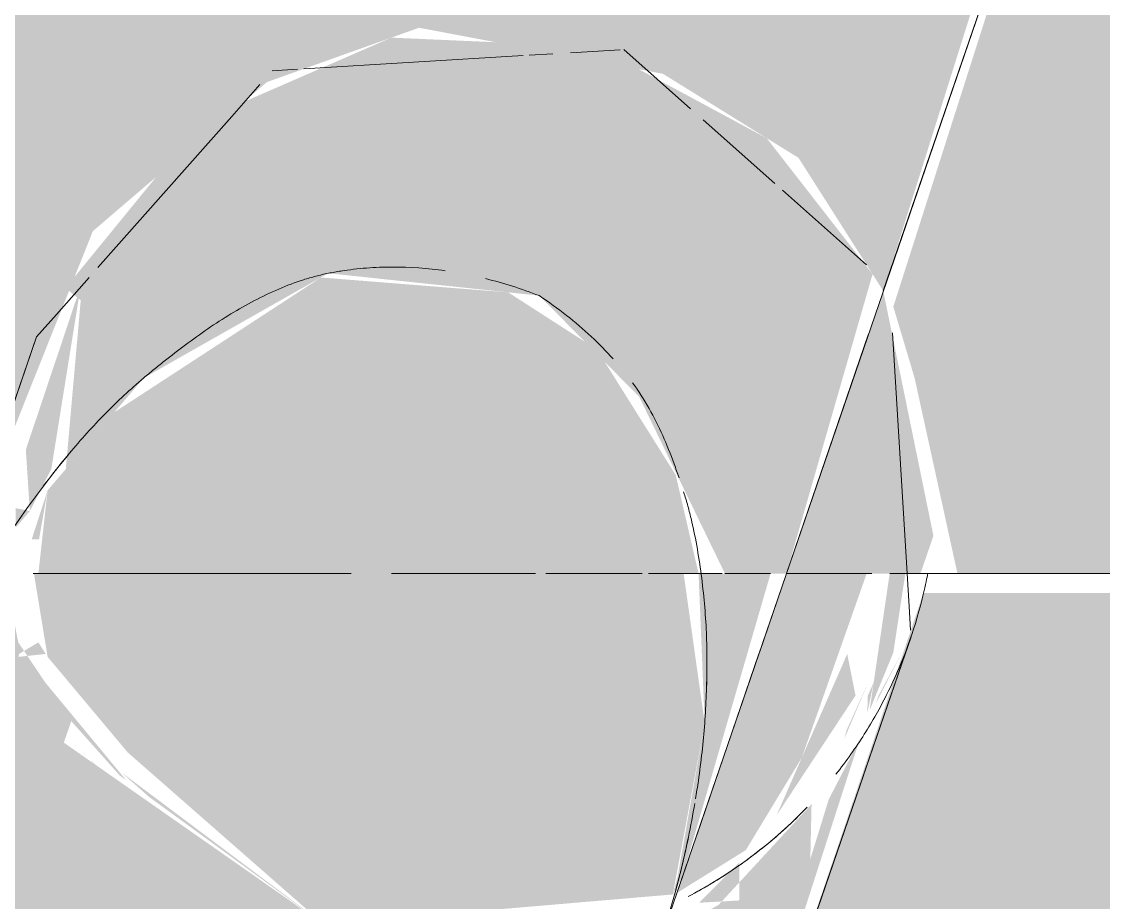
# Model space of a CAD drawing. Header units: millimetres. Extents: x 63432 to 177405, y -1987 to 27578.
# Drawn here: x 161828.22 to 161843.08, y 8834.98 to 8847.08 of the extents above; entities that cross this region are included whole.
import ezdxf

# ---------------------------------------------------------------- set-up
doc = ezdxf.new("R2010")
doc.units = ezdxf.units.MM
for name, color, linetype, lineweight, true_color in [('I-FURN-16', 7, 'Continuous', 9, 0xd1b79e), ('I-FURN-19', 7, 'Continuous', 9, 0x242424), ('I-FURN-20', 7, 'Continuous', 9, 0x3a3a3a), ('I-FURN-21', 7, 'Continuous', 9, 0x666666), ('I-FURN-23', 7, 'Continuous', 9, 0x52463a), ('I-FURN-24', 7, 'Continuous', 9, 0x1e1e1e), ('I-FURN-25', 7, 'Continuous', 9, 0x987f66), ('I-FURN-26', 7, 'Continuous', 9, 0x2d2d2d), ('I-FURN-27', 7, 'Continuous', 9, 0x463a2f), ('I-FURN-28', 7, 'Continuous', 9, 0x1a1a1a), ('I-FURN-29', 7, 'Continuous', 9, 0x53483c), ('I-FURN-30', 7, 'Continuous', 9, 0x4c4c4c), ('I-FURN-31', 7, 'Continuous', 9, 0x221e1a), ('I-FURN-34', 7, 'Continuous', 9, 0xae8e6d), ('I-FURN-35', 7, 'Continuous', 9, 0x171717), ('I-FURN-36', 7, 'Continuous', 9, 0x121212), ('I-FURN-37', 7, 'Continuous', 9, 0x584c3f), ('I-FURN-38', 7, 'Continuous', 9, 0xa58c72), ('I-FURN-39', 7, 'Continuous', 9, 0x151515), ('I-FURN-40', 7, 'Continuous', 9, 0x312b25), ('I-FURN-45', 7, 'Continuous', 9, 0x3f372f), ('I-FURN-48', 7, 'Continuous', 9, 0x131313), ('I-FURN-49', 7, 'Continuous', 9, 0x111111), ('I-FURN-52', 7, 'Continuous', 9, 0x27231e), ('I-FURN-54', 7, 'Continuous', 9, 0x3e352d), ('I-FURN-55', 7, 'Continuous', 9, 0x3d3731), ('I-FURN-56', 7, 'Continuous', 9, 0x514840), ('I-FURN-6', 7, 'Continuous', 9, 0xc0c0c0), ('I-FURN-61', 7, 'Continuous', 9, 0xcabbac), ('I-FURN-62', 7, 'Continuous', 9, 0x8b8b8b), ('I-FURN-63', 7, 'Continuous', 9, 0x4c443d), ('I-FURN-64', 7, 'Continuous', 9, 0x665b51), ('I-FURN-65', 7, 'Continuous', 9, 0x8b7c6d), ('I-FURN-66', 7, 'Continuous', 9, 0x6e6155), ('I-FURN-67', 7, 'Continuous', 9, 0x332d27), ('I-FURN-70', 7, 'Continuous', 9, 0x786d63), ('I-FURN-71', 7, 'Continuous', 9, 0xa59687), ('I-FURN-75', 7, 'Continuous', 9, 0x6b635c), ('I-FURN-77', 7, 'Continuous', 9, 0x92877d), ('I-FURN-78', 7, 'Continuous', 9, 0x58514a)]:
    doc.layers.add(name, color=color, linetype=linetype, lineweight=lineweight, true_color=true_color)
doc.layers.add('I-FURN-17', color=7, linetype='Continuous', lineweight=9, true_color=0x111111, transparency=0.7)
doc.layers.add('I-FURN-18', color=7, linetype='Continuous', lineweight=9, true_color=0xe2b180, transparency=0.7)

# ---------------------------------------------------------------- blocks, each defined once
blk = doc.blocks.new('Chair - Tablet Arm - Chair - Tablet Arm-V79-Развертка 3_12-6')
at = {"layer": 'I-FURN-17'}
h = blk.add_hatch(color=256, dxfattribs=at)
h.paths.add_polyline_path([(-82463.865, 8450), (-82461.856, 8450), (-82328.433, 8839.5), (-82330.322, 8839.5), (-82463.595, 8450.787)])
h.paths.add_polyline_path([(-82323.251, 8834.684), (-82318.457, 8835.093), (-82318.019, 8837.444), (-82318.308, 8839.5), (-82327.233, 8839.5), (-82327.045, 8838.356), (-82325.945, 8837.044), (-82323.267, 8834.697)])
h.paths.add_polyline_path([(-82324.21, 8852.2), (-82312.542, 8852.2), (-82248.351, 9039.435), (-82261.773, 9039.435), (-82325.968, 8852.2), (-82325.303, 8852.2)])
for points in [[(-82327.481, 8840.134), (-82327.289, 8840.358), (-82327.486, 8840.4)], [(-82315.666, 8837.72), (-82315.295, 8838.445), (-82315.63, 8837.825)], [(-82323.251, 8834.684), (-82326.038, 8836.775), (-82325.654, 8836.435), (-82323.267, 8834.695)]]:
    blk.add_hatch(color=256, dxfattribs=at).paths.add_polyline_path(points)
h = blk.add_hatch(color=256, dxfattribs=at)
h.paths.add_polyline_path([(-82327.444, 8838.356), (-82327.071, 8838.396), (-82327.172, 8838.555), (-82327.437, 8838.396)])
h.paths.add_polyline_path([(-82329.43, 8816.663), (-82324.334, 8832.308), (-82324.08, 8834.384), (-82323.268, 8834.694), (-82326.822, 8837.178), (-82326.72, 8837.473), (-82327.448, 8838.555), (-82327.635, 8839.5), (-82327.993, 8839.272), (-82328.433, 8839.04), (-82335.286, 8818.671), (-82329.564, 8816.709)])
h = blk.add_hatch(color=256, dxfattribs=at)
h.paths.add_polyline_path([(-82325.654, 8836.172), (-82326.792, 8837.264), (-82325.711, 8836.221)])
h.paths.add_polyline_path([(-82325.966, 8836.662), (-82327.172, 8838.118), (-82326.72, 8837.473), (-82326.054, 8836.727)])
h.paths.add_polyline_path([(-82329.015, 8837.349), (-82328.175, 8839.5), (-82328.275, 8839.5), (-82328.833, 8837.879)])
h = blk.add_hatch(color=256, dxfattribs=at)
h.paths.add_polyline_path([(-82319.893, 8834.58), (-82319.589, 8834.894), (-82320.114, 8834.587)])
h.paths.add_polyline_path([(-82318.457, 8835.093), (-82318.325, 8835.335), (-82317.114, 8839.5), (-82318.103, 8839.5), (-82318.019, 8837.444), (-82318.391, 8835.335)])
h.paths.add_polyline_path([(-82317.032, 8836.179), (-82315.947, 8837.826), (-82316.061, 8838.396), (-82317.019, 8836.209)])
h.paths.add_polyline_path([(-82315.786, 8837.584), (-82315.697, 8838.007), (-82315.778, 8837.825)])
h = blk.add_hatch(color=256, dxfattribs=at)
h.paths.add_polyline_path([(-82317.615, 8826.8), (-82120.731, 8826.975), (-82124.356, 8839.031), (-82124.496, 8839.5), (-82315.015, 8839.231), (-82316.609, 8834.517), (-82319.241, 8826.8), (-82318.159, 8826.8)])
h.paths.add_polyline_path([(-82105.323, 8826.8), (-82088.041, 8826.8), (-82088.041, 8839.5), (-82109.598, 8839.269), (-82105.335, 8826.833)])
h = blk.add_hatch(color=256, dxfattribs=at)
h.paths.add_polyline_path([(-82318.401, 8835.113), (-82317.454, 8835.702), (-82316.685, 8836.972), (-82315.794, 8839.5), (-82316.897, 8839.5), (-82318.325, 8835.335)])
h.paths.add_polyline_path([(-82316.101, 8837.229), (-82315.772, 8838.007), (-82316.071, 8837.346)])
h.paths.add_polyline_path([(-82315.754, 8837.621), (-82315.428, 8838.414), (-82315.263, 8839.5), (-82315.478, 8839.5), (-82315.724, 8837.825)])
h = blk.add_hatch(color=256, dxfattribs=at)
h.paths.add_polyline_path([(-82319.272, 8826.8), (-82319.241, 8826.854), (-82315.893, 8837.214), (-82316.315, 8836.399), (-82319.257, 8826.853)])
h.paths.add_polyline_path([(-82320.658, 8834.408), (-82321.886, 8834.642), (-82320.719, 8834.414)])
h = blk.add_hatch(color=256, dxfattribs=at)
h.paths.add_polyline_path([(-82317.543, 8835.011), (-82317.543, 8835.532), (-82318.095, 8834.979), (-82317.734, 8835)])
h.paths.add_polyline_path([(-82320.386, 8826.8), (-82319.241, 8826.911), (-82316.57, 8835.491), (-82316.551, 8836.335), (-82317.829, 8834.949), (-82318.579, 8834.54), (-82323.337, 8834.433), (-82324.334, 8830.954), (-82324.21, 8826.8), (-82320.414, 8826.8)])
h.paths.add_polyline_path([(-82318.608, 8834.541), (-82318.731, 8834.754), (-82318.654, 8834.542)])
at = {"layer": 'I-FURN-18'}
h = blk.add_hatch(color=256, dxfattribs=at)
h.paths.add_polyline_path([(-82161.309, 8839.5), (-82156.5, 8839.5), (-82156.5, 8852.2), (-82312.542, 8852.2), (-82315.428, 8843.165), (-82315.135, 8842.184), (-82314.547, 8839.5), (-82195.919, 8839.5)])
h.paths.add_polyline_path([(-82397.8, 8839.5), (-82330.322, 8839.5), (-82326.126, 8852.2), (-82397.8, 8852.2)])
h = blk.add_hatch(color=256, dxfattribs=at)
h.paths.add_polyline_path([(-82318.308, 8839.5), (-82318.103, 8839.5), (-82318.417, 8840.854), (-82319.5, 8842.578), (-82320.719, 8843.362), (-82323.291, 8843.566), (-82326.126, 8841.717), (-82327.045, 8840.643), (-82327.172, 8839.5), (-82318.79, 8839.5)])
h.paths.add_polyline_path([(-82330.322, 8839.5), (-82328.269, 8839.577), (-82326.424, 8844.202), (-82324.032, 8846.25), (-82321.943, 8846.996), (-82318.594, 8846.364), (-82316.73, 8845.209), (-82315.566, 8843.381), (-82312.788, 8852.2), (-82325.968, 8852.2), (-82330.183, 8839.905)])
h = blk.add_hatch(color=256, dxfattribs=at)
h.paths.add_polyline_path([(-82327.045, 8840.643), (-82327.264, 8839.969), (-82327.163, 8839.969)])
h.paths.add_polyline_path([(-82317.092, 8839.5), (-82316.897, 8839.5), (-82315.713, 8843.612), (-82317.167, 8845.479), (-82319.5, 8846.736), (-82322.324, 8846.86), (-82324.912, 8845.733), (-82326.8, 8843.421), (-82326.59, 8843.254), (-82326.795, 8840.936), (-82325.725, 8842.186), (-82323.189, 8843.624), (-82320.291, 8843.317), (-82318.919, 8841.928), (-82317.741, 8839.5), (-82317.114, 8839.5)])
for points in [[(-82327.289, 8840.358), (-82326.994, 8840.936), (-82326.59, 8843.451), (-82327.344, 8841.202), (-82327.323, 8840.877)], [(-82315.055, 8839.5), (-82314.877, 8840.019), (-82315.566, 8843.381), (-82316.897, 8839.5), (-82315.722, 8839.5), (-82315.478, 8839.5), (-82315.263, 8839.5)], [(-82315.577, 8839.5), (-82315.439, 8840.019), (-82315.711, 8839.842), (-82315.722, 8839.5)]]:
    blk.add_hatch(color=256, dxfattribs=at).paths.add_polyline_path(points)
at = {"layer": 'I-FURN-19'}
for p, q in [((-82315.185, 8838.631), (-82315.399, 8838.007)), ((-82315.313, 8838.258), (-82315.266, 8838.396)), ((-82315.832, 8836.744), (-82315.462, 8837.825)), ((-82316.156, 8835.798), (-82315.833, 8836.741)), ((-82316.463, 8834.902), (-82316.19, 8835.701))]:
    blk.add_line(p, q, dxfattribs=at)
blk.add_open_spline([(-82314.954, 8839.5), (-82314.955, 8839.499), (-82314.978, 8839.367), (-82315.095, 8838.878), (-82315.275, 8838.374), (-82315.383, 8838.124), (-82315.428, 8838.027)], degree=3, knots=[0, 0, 0, 0, 0.1111111, 0.2222222, 0.2777778, 0.3108661, 0.3108661, 0.3108661, 0.3108661], dxfattribs=at)
blk.add_open_spline([(-82316.218, 8836.743), (-82316.145, 8836.834), (-82316.009, 8837.017), (-82315.885, 8837.202), (-82315.827, 8837.293)], degree=3, dxfattribs=at)
at = {"layer": 'I-FURN-20'}
for p, q in [((-82317.268, 8838.418), (-82316.897, 8839.5)), ((-82315.266, 8838.396), (-82315.185, 8838.631)), ((-82318.128, 8835.909), (-82317.275, 8838.396)), ((-82318.401, 8835.113), (-82318.238, 8835.588))]:
    blk.add_line(p, q, dxfattribs=at)
blk.add_open_spline([(-82315.428, 8838.027), (-82315.383, 8838.124), (-82315.275, 8838.374), (-82315.095, 8838.878), (-82314.978, 8839.367), (-82314.955, 8839.499), (-82314.954, 8839.5)], degree=3, knots=[0.6891339, 0.6891339, 0.6891339, 0.6891339, 0.7222222, 0.7777778, 0.8888889, 1, 1, 1, 1], dxfattribs=at)
at = {"layer": 'I-FURN-23'}
for points, knots in [([(-82327.104, 8840.701), (-82326.988, 8840.854), (-82326.716, 8841.196), (-82326.342, 8841.613), (-82325.996, 8841.951), (-82325.772, 8842.148), (-82325.587, 8842.301), (-82325.397, 8842.454), (-82325.054, 8842.72), (-82324.534, 8843.079), (-82323.984, 8843.37), (-82323.589, 8843.519), (-82323.361, 8843.586), (-82323.189, 8843.625), (-82323.016, 8843.656), (-82322.783, 8843.688), (-82322.37, 8843.72), (-82321.949, 8843.705), (-82321.645, 8843.667), (-82321.585, 8843.659)], [-0.299537, -0.299537, -0.299537, -0.299537, -0.2777778, -0.25, -0.2361111, -0.2222222, -0.2152778, -0.2083333, -0.1944444, -0.1666667, -0.1388889, -0.125, -0.1180556, -0.1111111, -0.1041667, -0.0972222, -0.0833333, -0.0555556, -0.0487546, -0.0487546, -0.0487546, -0.0487546]), ([(-82320.291, 8843.317), (-82320.03, 8843.142), (-82319.672, 8842.862), (-82319.37, 8842.553), (-82319.275, 8842.447)], [-1, -1, -1, -1, -0.9166667, -0.875, -0.875, -0.875, -0.875]), ([(-82319.009, 8842.12), (-82318.927, 8842.007), (-82318.777, 8841.773), (-82318.591, 8841.397), (-82318.461, 8841.074), (-82318.393, 8840.879), (-82318.371, 8840.815)], [-0.8333333, -0.8333333, -0.8333333, -0.8333333, -0.7916667, -0.75, -0.7083333, -0.6875, -0.6875, -0.6875, -0.6875]), ([(-82318.308, 8840.621), (-82318.287, 8840.557), (-82318.249, 8840.428), (-82318.183, 8840.167), (-82318.116, 8839.836), (-82318.077, 8839.569), (-82318.06, 8839.436)], [-0.6666667, -0.6666667, -0.6666667, -0.6666667, -0.6458333, -0.625, -0.5833333, -0.5416667, -0.5416667, -0.5416667, -0.5416667])]:
    blk.add_open_spline(points, degree=3, knots=knots, dxfattribs=at)
blk.add_open_spline([(-82321.029, 8843.55), (-82320.782, 8843.489), (-82320.536, 8843.411), (-82320.291, 8843.317)], degree=3, dxfattribs=at)
at = {"layer": 'I-FURN-24'}
for points in [[(-82315.827, 8837.293), (-82315.885, 8837.202), (-82316.009, 8837.017), (-82316.145, 8836.834), (-82316.218, 8836.743)], [(-82316.218, 8836.743), (-82316.145, 8836.834), (-82316.009, 8837.017), (-82315.885, 8837.202), (-82315.827, 8837.293)]]:
    blk.add_open_spline(points, degree=3, dxfattribs=at)
at = {"layer": 'I-FURN-25'}
for p, q in [((-82327.199, 8842.75), (-82327.415, 8842.118)), ((-82322.875, 8839.5), (-82327.233, 8839.5)), ((-82320.345, 8839.5), (-82322.321, 8839.5)), ((-82318.877, 8839.5), (-82320.202, 8839.5)), ((-82318.103, 8839.5), (-82318.79, 8839.5))]:
    blk.add_line(p, q, dxfattribs=at)
at = {"layer": 'I-FURN-26'}
for points, knots in [([(-82314.954, 8839.5), (-82314.955, 8839.499), (-82314.978, 8839.367), (-82315.095, 8838.878), (-82315.275, 8838.374), (-82315.383, 8838.124), (-82315.428, 8838.027)], [0, 0, 0, 0, 0.1111111, 0.2222222, 0.2777778, 0.3108661, 0.3108661, 0.3108661, 0.3108661]), ([(-82315.428, 8838.027), (-82315.383, 8838.124), (-82315.275, 8838.374), (-82315.095, 8838.878), (-82314.978, 8839.367), (-82314.955, 8839.499), (-82314.954, 8839.5)], [0.6891339, 0.6891339, 0.6891339, 0.6891339, 0.7222222, 0.7777778, 0.8888889, 1, 1, 1, 1]), ([(-82318.019, 8837.444), (-82318.029, 8837.312), (-82318.053, 8837.049), (-82318.098, 8836.702), (-82318.131, 8836.488), (-82318.145, 8836.405)], [-0.3333333, -0.3333333, -0.3333333, -0.3333333, -0.2916667, -0.25, -0.2232582, -0.2232582, -0.2232582, -0.2232582])]:
    blk.add_open_spline(points, degree=3, knots=knots, dxfattribs=at)
for points in [[(-82318.06, 8839.436), (-82318.044, 8839.302), (-82318.015, 8839.037), (-82317.991, 8838.639), (-82317.985, 8838.24), (-82317.995, 8837.84), (-82318.01, 8837.576), (-82318.019, 8837.444)], [(-82318.155, 8836.344), (-82318.181, 8836.187), (-82318.211, 8836.032), (-82318.243, 8835.878)], [(-82318.243, 8835.878), (-82318.298, 8835.61), (-82318.362, 8835.346), (-82318.434, 8835.085)]]:
    blk.add_open_spline(points, degree=3, dxfattribs=at)
at = {"layer": 'I-FURN-27'}
for p, q in [((-82323.524, 8846.431), (-82320.513, 8846.614)), ((-82320.429, 8846.619), (-82320.105, 8846.638)), ((-82319.861, 8846.653), (-82319.181, 8846.694)), ((-82319.132, 8846.697), (-82318.212, 8845.882)), ((-82324.515, 8845.779), (-82324.129, 8846.215)), ((-82318.042, 8845.731), (-82317.057, 8844.858)), ((-82316.952, 8844.766), (-82315.795, 8843.74)), ((-82326.924, 8843.06), (-82326.476, 8843.566)), ((-82318.103, 8839.5), (-82317.778, 8839.5)), ((-82317.741, 8839.5), (-82317.114, 8839.5))]:
    blk.add_line(p, q, dxfattribs=at)
at = {"layer": 'I-FURN-28'}
for p, q in [((-82315.462, 8837.825), (-82315.818, 8836.784)), ((-82315.833, 8836.741), (-82316.156, 8835.798)), ((-82316.19, 8835.701), (-82316.463, 8834.902))]:
    blk.add_line(p, q, dxfattribs=at)
for points in [[(-82315.827, 8837.293), (-82315.711, 8837.476), (-82315.611, 8837.655), (-82315.525, 8837.825)], [(-82315.827, 8837.293), (-82315.885, 8837.202), (-82316.009, 8837.017), (-82316.145, 8836.834), (-82316.218, 8836.743)]]:
    blk.add_open_spline(points, degree=3, dxfattribs=at)
at = {"layer": 'I-FURN-29'}
for p, q in [((-82315.438, 8842.804), (-82315.238, 8839.5)), ((-82316.897, 8839.5), (-82315.722, 8839.5)), ((-82315.478, 8839.5), (-82315.055, 8839.5))]:
    blk.add_line(p, q, dxfattribs=at)
at = {"layer": 'I-FURN-30'}
blk.add_line((-82315.238, 8839.5), (-82315.21, 8839.048), dxfattribs=at)
at = {"layer": 'I-FURN-31'}
blk.add_line((-82326.353, 8843.704), (-82324.515, 8845.779), dxfattribs=at)
at = {"layer": 'I-FURN-34'}
for p, q in [((-82323.961, 8846.405), (-82323.611, 8846.426)), ((-82327.415, 8842.118), (-82327.199, 8842.75)), ((-82327.233, 8839.5), (-82322.875, 8839.5)), ((-82322.321, 8839.5), (-82320.345, 8839.5)), ((-82320.202, 8839.5), (-82318.877, 8839.5)), ((-82318.79, 8839.5), (-82318.103, 8839.5))]:
    blk.add_line(p, q, dxfattribs=at)
at = {"layer": 'I-FURN-35'}
for points in [[(-82315.525, 8837.825), (-82315.611, 8837.655), (-82315.711, 8837.476), (-82315.827, 8837.293)], [(-82315.827, 8837.293), (-82315.711, 8837.476), (-82315.611, 8837.655), (-82315.525, 8837.825)], [(-82318.245, 8835.066), (-82318.128, 8835.127), (-82317.899, 8835.256), (-82317.57, 8835.469), (-82317.365, 8835.622), (-82317.264, 8835.701)]]:
    blk.add_open_spline(points, degree=3, dxfattribs=at)
at = {"layer": 'I-FURN-36'}
blk.add_open_spline([(-82317.264, 8835.701), (-82317.164, 8835.779), (-82316.97, 8835.942), (-82316.786, 8836.115), (-82316.698, 8836.204)], degree=3, dxfattribs=at)
at = {"layer": 'I-FURN-37'}
blk.add_line((-82316.897, 8839.5), (-82315.773, 8842.778), dxfattribs=at)
at = {"layer": 'I-FURN-38'}
blk.add_line((-82315.566, 8843.381), (-82312.542, 8852.2), dxfattribs=at)
at = {"layer": 'I-FURN-39'}
for points in [[(-82315.525, 8837.825), (-82315.611, 8837.655), (-82315.711, 8837.476), (-82315.827, 8837.293)], [(-82318.245, 8835.066), (-82318.128, 8835.127), (-82317.899, 8835.256), (-82317.57, 8835.469), (-82317.365, 8835.622), (-82317.264, 8835.701)]]:
    blk.add_open_spline(points, degree=3, dxfattribs=at)
blk.add_open_spline([(-82317.19, 8835.76), (-82317.252, 8835.71), (-82317.377, 8835.612), (-82317.683, 8835.391), (-82317.942, 8835.231), (-82318.136, 8835.124)], degree=3, knots=[0.54861111, 0.54861111, 0.54861111, 0.54861111, 0.56597222, 0.58333333, 0.63022232, 0.63022232, 0.63022232, 0.63022232], dxfattribs=at)
at = {"layer": 'I-FURN-40'}
blk.add_line((-82124.305, 8839.5), (-82314.954, 8839.5), dxfattribs=at)
at = {"layer": 'I-FURN-45'}
blk.add_line((-82124.305, 8839.5), (-82314.954, 8839.5), dxfattribs=at)
at = {"layer": 'I-FURN-48'}
blk.add_open_spline([(-82317.19, 8835.76), (-82317.252, 8835.71), (-82317.377, 8835.612), (-82317.683, 8835.391), (-82317.942, 8835.231), (-82318.136, 8835.124)], degree=3, knots=[0.54861111, 0.54861111, 0.54861111, 0.54861111, 0.56597222, 0.58333333, 0.63022232, 0.63022232, 0.63022232, 0.63022232], dxfattribs=at)
at = {"layer": 'I-FURN-49'}
blk.add_open_spline([(-82317.264, 8835.701), (-82317.164, 8835.779), (-82316.97, 8835.942), (-82316.786, 8836.115), (-82316.698, 8836.204)], degree=3, dxfattribs=at)
blk.add_open_spline([(-82316.613, 8836.29), (-82316.684, 8836.217), (-82316.868, 8836.034), (-82317.067, 8835.86), (-82317.19, 8835.76)], degree=3, knots=[0.49095123, 0.49095123, 0.49095123, 0.49095123, 0.51388889, 0.54861111, 0.54861111, 0.54861111, 0.54861111], dxfattribs=at)
blk.add_open_spline([(-82316.613, 8836.29), (-82316.684, 8836.217), (-82316.868, 8836.034), (-82317.067, 8835.86), (-82317.19, 8835.76)], degree=3, knots=[0.49095123, 0.49095123, 0.49095123, 0.49095123, 0.51388889, 0.54861111, 0.54861111, 0.54861111, 0.54861111], dxfattribs=at)
at = {"layer": 'I-FURN-52'}
blk.add_line((-82314.954, 8839.5), (-82156.5, 8839.5), dxfattribs=at)
at = {"layer": 'I-FURN-54'}
for p, q in [((-82317.778, 8839.5), (-82318.103, 8839.5)), ((-82317.114, 8839.5), (-82317.741, 8839.5))]:
    blk.add_line(p, q, dxfattribs=at)
at = {"layer": 'I-FURN-55'}
blk.add_line((-82156.5, 8839.5), (-82314.954, 8839.5), dxfattribs=at)
at = {"layer": 'I-FURN-56'}
for p, q in [((-82315.722, 8839.5), (-82316.897, 8839.5)), ((-82315.055, 8839.5), (-82315.478, 8839.5))]:
    blk.add_line(p, q, dxfattribs=at)
blk = doc.blocks.new('Chair - Tablet Arm - Chair - Tablet Arm-V82-Развертка 3_12-6')
at = {"layer": 'I-FURN-19'}
for points in [[(-82315.525, 8837.825), (-82315.611, 8837.655), (-82315.711, 8837.476), (-82315.827, 8837.293)], [(-82318.245, 8835.066), (-82318.128, 8835.127), (-82317.899, 8835.256), (-82317.57, 8835.469), (-82317.365, 8835.622), (-82317.264, 8835.701)]]:
    blk.add_open_spline(points, degree=3, dxfattribs=at)
blk.add_open_spline([(-82317.19, 8835.76), (-82317.252, 8835.71), (-82317.377, 8835.612), (-82317.683, 8835.391), (-82317.942, 8835.231), (-82318.136, 8835.124)], degree=3, knots=[0.54861111, 0.54861111, 0.54861111, 0.54861111, 0.56597222, 0.58333333, 0.63022232, 0.63022232, 0.63022232, 0.63022232], dxfattribs=at)
at = {"layer": 'I-FURN-20'}
blk.add_line((-82315.185, 8838.631), (-82315.399, 8838.007), dxfattribs=at)
for points in [[(-82314.954, 8839.5), (-82314.955, 8839.499), (-82314.978, 8839.367), (-82315.072, 8838.976), (-82315.154, 8838.724)], [(-82315.827, 8837.293), (-82315.711, 8837.476), (-82315.611, 8837.655), (-82315.525, 8837.825)], [(-82315.827, 8837.293), (-82315.885, 8837.202), (-82316.009, 8837.017), (-82316.145, 8836.834), (-82316.218, 8836.743)], [(-82316.218, 8836.743), (-82316.145, 8836.834), (-82316.009, 8837.017), (-82315.885, 8837.202), (-82315.827, 8837.293)]]:
    blk.add_open_spline(points, degree=3, dxfattribs=at)
blk.add_open_spline([(-82315.154, 8838.724), (-82315.195, 8838.598), (-82315.275, 8838.374), (-82315.383, 8838.124), (-82315.428, 8838.027)], degree=3, knots=[0.22222222, 0.22222222, 0.22222222, 0.22222222, 0.27777778, 0.31086614, 0.31086614, 0.31086614, 0.31086614], dxfattribs=at)
at = {"layer": 'I-FURN-21'}
for p, q in [((-82317.268, 8838.418), (-82316.897, 8839.5)), ((-82315.238, 8839.5), (-82315.21, 8839.048)), ((-82315.266, 8838.396), (-82315.185, 8838.631)), ((-82318.128, 8835.909), (-82317.275, 8838.396)), ((-82318.401, 8835.113), (-82318.238, 8835.588))]:
    blk.add_line(p, q, dxfattribs=at)
blk.add_open_spline([(-82315.428, 8838.027), (-82315.383, 8838.124), (-82315.275, 8838.374), (-82315.095, 8838.878), (-82314.978, 8839.367), (-82314.955, 8839.499), (-82314.954, 8839.5)], degree=3, knots=[0.6891339, 0.6891339, 0.6891339, 0.6891339, 0.7222222, 0.7777778, 0.8888889, 1, 1, 1, 1], dxfattribs=at)
at = {"layer": 'I-FURN-24'}
blk.add_open_spline([(-82317.264, 8835.701), (-82317.164, 8835.779), (-82316.97, 8835.942), (-82316.786, 8836.115), (-82316.698, 8836.204)], degree=3, dxfattribs=at)
blk.add_open_spline([(-82317.19, 8835.76), (-82317.252, 8835.71), (-82317.377, 8835.612), (-82317.683, 8835.391), (-82317.942, 8835.231), (-82318.136, 8835.124)], degree=3, knots=[0.54861111, 0.54861111, 0.54861111, 0.54861111, 0.56597222, 0.58333333, 0.63022232, 0.63022232, 0.63022232, 0.63022232], dxfattribs=at)
at = {"layer": 'I-FURN-26'}
for p, q in [((-82315.462, 8837.825), (-82315.818, 8836.784)), ((-82315.833, 8836.741), (-82316.156, 8835.798)), ((-82316.19, 8835.701), (-82316.463, 8834.902))]:
    blk.add_line(p, q, dxfattribs=at)
for points in [[(-82315.525, 8837.825), (-82315.611, 8837.655), (-82315.711, 8837.476), (-82315.827, 8837.293)], [(-82315.827, 8837.293), (-82315.711, 8837.476), (-82315.611, 8837.655), (-82315.525, 8837.825)], [(-82315.827, 8837.293), (-82315.885, 8837.202), (-82316.009, 8837.017), (-82316.145, 8836.834), (-82316.218, 8836.743)], [(-82318.245, 8835.066), (-82318.128, 8835.127), (-82317.899, 8835.256), (-82317.57, 8835.469), (-82317.365, 8835.622), (-82317.264, 8835.701)]]:
    blk.add_open_spline(points, degree=3, dxfattribs=at)
at = {"layer": 'I-FURN-28'}
blk.add_open_spline([(-82317.264, 8835.701), (-82317.164, 8835.779), (-82316.97, 8835.942), (-82316.786, 8836.115), (-82316.698, 8836.204)], degree=3, dxfattribs=at)
blk.add_open_spline([(-82316.613, 8836.29), (-82316.684, 8836.217), (-82316.868, 8836.034), (-82317.067, 8835.86), (-82317.19, 8835.76)], degree=3, knots=[0.49095123, 0.49095123, 0.49095123, 0.49095123, 0.51388889, 0.54861111, 0.54861111, 0.54861111, 0.54861111], dxfattribs=at)
at = {"layer": 'I-FURN-30'}
for p, q in [((-82315.313, 8838.258), (-82315.266, 8838.396)), ((-82315.832, 8836.744), (-82315.462, 8837.825)), ((-82316.156, 8835.798), (-82315.833, 8836.741)), ((-82316.463, 8834.902), (-82316.19, 8835.701))]:
    blk.add_line(p, q, dxfattribs=at)
for points, knots in [([(-82314.954, 8839.5), (-82314.955, 8839.499), (-82314.978, 8839.367), (-82315.095, 8838.878), (-82315.275, 8838.374), (-82315.383, 8838.124), (-82315.428, 8838.027)], [0, 0, 0, 0, 0.1111111, 0.2222222, 0.2777778, 0.3108661, 0.3108661, 0.3108661, 0.3108661]), ([(-82315.428, 8838.027), (-82315.383, 8838.124), (-82315.275, 8838.374), (-82315.095, 8838.878), (-82314.978, 8839.367), (-82314.955, 8839.499), (-82314.954, 8839.5)], [0.6891339, 0.6891339, 0.6891339, 0.6891339, 0.7222222, 0.7777778, 0.8888889, 1, 1, 1, 1]), ([(-82318.06, 8839.436), (-82318.044, 8839.302), (-82318.015, 8839.037), (-82317.991, 8838.639), (-82317.985, 8838.24), (-82317.995, 8837.84), (-82318.017, 8837.444), (-82318.053, 8837.049), (-82318.098, 8836.702), (-82318.131, 8836.488), (-82318.145, 8836.405)], [-0.5416667, -0.5416667, -0.5416667, -0.5416667, -0.5, -0.4583333, -0.4166667, -0.375, -0.3333333, -0.2916667, -0.25, -0.2232582, -0.2232582, -0.2232582, -0.2232582]), ([(-82318.155, 8836.344), (-82318.181, 8836.187), (-82318.261, 8835.763), (-82318.362, 8835.346), (-82318.434, 8835.085)], [-0.2167513, -0.2167513, -0.2167513, -0.2167513, -0.1666667, -0.0797073, -0.0797073, -0.0797073, -0.0797073])]:
    blk.add_open_spline(points, degree=3, knots=knots, dxfattribs=at)
blk.add_open_spline([(-82316.218, 8836.743), (-82316.145, 8836.834), (-82316.009, 8837.017), (-82315.885, 8837.202), (-82315.827, 8837.293)], degree=3, dxfattribs=at)
at = {"layer": 'I-FURN-35'}
blk.add_open_spline([(-82316.613, 8836.29), (-82316.684, 8836.217), (-82316.868, 8836.034), (-82317.067, 8835.86), (-82317.19, 8835.76)], degree=3, knots=[0.49095123, 0.49095123, 0.49095123, 0.49095123, 0.51388889, 0.54861111, 0.54861111, 0.54861111, 0.54861111], dxfattribs=at)
at = {"layer": 'I-FURN-37'}
for p, q in [((-82323.524, 8846.431), (-82320.513, 8846.614)), ((-82320.429, 8846.619), (-82320.105, 8846.638)), ((-82319.861, 8846.653), (-82319.181, 8846.694)), ((-82319.132, 8846.697), (-82318.212, 8845.882)), ((-82324.515, 8845.779), (-82324.129, 8846.215)), ((-82318.042, 8845.731), (-82317.057, 8844.858)), ((-82316.952, 8844.766), (-82315.795, 8843.74)), ((-82326.924, 8843.06), (-82326.476, 8843.566)), ((-82318.103, 8839.5), (-82317.778, 8839.5)), ((-82317.741, 8839.5), (-82317.114, 8839.5))]:
    blk.add_line(p, q, dxfattribs=at)
at = {"layer": 'I-FURN-38'}
for p, q in [((-82323.961, 8846.405), (-82323.611, 8846.426)), ((-82327.415, 8842.118), (-82327.199, 8842.75)), ((-82327.233, 8839.5), (-82322.875, 8839.5)), ((-82322.321, 8839.5), (-82320.345, 8839.5)), ((-82320.202, 8839.5), (-82318.877, 8839.5)), ((-82318.79, 8839.5), (-82318.103, 8839.5))]:
    blk.add_line(p, q, dxfattribs=at)
at = {"layer": 'I-FURN-55'}
blk.add_line((-82314.954, 8839.5), (-82156.5, 8839.5), dxfattribs=at)
at = {"layer": 'I-FURN-56'}
blk.add_line((-82124.305, 8839.5), (-82314.954, 8839.5), dxfattribs=at)
at = {"layer": 'I-FURN-63'}
for p, q in [((-82317.778, 8839.5), (-82318.103, 8839.5)), ((-82317.114, 8839.5), (-82317.741, 8839.5))]:
    blk.add_line(p, q, dxfattribs=at)
at = {"layer": 'I-FURN-64'}
for points, knots in [([(-82327.104, 8840.701), (-82326.988, 8840.854), (-82326.716, 8841.196), (-82326.342, 8841.613), (-82325.996, 8841.951), (-82325.772, 8842.148), (-82325.587, 8842.301), (-82325.397, 8842.454), (-82325.054, 8842.72), (-82324.534, 8843.079), (-82323.984, 8843.37), (-82323.589, 8843.519), (-82323.361, 8843.586), (-82323.189, 8843.625), (-82323.016, 8843.656), (-82322.783, 8843.688), (-82322.37, 8843.72), (-82321.949, 8843.705), (-82321.645, 8843.667), (-82321.585, 8843.659)], [-0.299537, -0.299537, -0.299537, -0.299537, -0.2777778, -0.25, -0.2361111, -0.2222222, -0.2152778, -0.2083333, -0.1944444, -0.1666667, -0.1388889, -0.125, -0.1180556, -0.1111111, -0.1041667, -0.0972222, -0.0833333, -0.0555556, -0.0487546, -0.0487546, -0.0487546, -0.0487546]), ([(-82320.291, 8843.317), (-82320.03, 8843.142), (-82319.672, 8842.862), (-82319.37, 8842.553), (-82319.275, 8842.447)], [-1, -1, -1, -1, -0.9166667, -0.875, -0.875, -0.875, -0.875]), ([(-82319.009, 8842.12), (-82318.927, 8842.007), (-82318.777, 8841.773), (-82318.591, 8841.397), (-82318.461, 8841.074), (-82318.393, 8840.879), (-82318.371, 8840.815)], [-0.8333333, -0.8333333, -0.8333333, -0.8333333, -0.7916667, -0.75, -0.7083333, -0.6875, -0.6875, -0.6875, -0.6875]), ([(-82318.308, 8840.621), (-82318.287, 8840.557), (-82318.249, 8840.428), (-82318.183, 8840.167), (-82318.116, 8839.836), (-82318.077, 8839.569), (-82318.06, 8839.436)], [-0.6666667, -0.6666667, -0.6666667, -0.6666667, -0.6458333, -0.625, -0.5833333, -0.5416667, -0.5416667, -0.5416667, -0.5416667])]:
    blk.add_open_spline(points, degree=3, knots=knots, dxfattribs=at)
blk.add_open_spline([(-82321.029, 8843.55), (-82320.782, 8843.489), (-82320.536, 8843.411), (-82320.291, 8843.317)], degree=3, dxfattribs=at)
at = {"layer": 'I-FURN-65'}
for p, q in [((-82327.199, 8842.75), (-82327.415, 8842.118)), ((-82322.875, 8839.5), (-82327.233, 8839.5)), ((-82320.345, 8839.5), (-82322.321, 8839.5)), ((-82318.877, 8839.5), (-82320.202, 8839.5)), ((-82318.103, 8839.5), (-82318.79, 8839.5))]:
    blk.add_line(p, q, dxfattribs=at)
at = {"layer": 'I-FURN-66'}
for p, q in [((-82315.438, 8842.804), (-82315.238, 8839.5)), ((-82316.897, 8839.5), (-82315.722, 8839.5)), ((-82315.478, 8839.5), (-82315.055, 8839.5)), ((-82124.305, 8839.5), (-82314.954, 8839.5))]:
    blk.add_line(p, q, dxfattribs=at)
at = {"layer": 'I-FURN-67'}
blk.add_line((-82326.353, 8843.704), (-82324.515, 8845.779), dxfattribs=at)
at = {"layer": 'I-FURN-70'}
blk.add_line((-82316.897, 8839.5), (-82315.773, 8842.778), dxfattribs=at)
at = {"layer": 'I-FURN-71'}
blk.add_line((-82315.566, 8843.381), (-82312.542, 8852.2), dxfattribs=at)
at = {"layer": 'I-FURN-75'}
for p, q in [((-82315.722, 8839.5), (-82316.897, 8839.5)), ((-82315.055, 8839.5), (-82315.478, 8839.5)), ((-82156.5, 8839.5), (-82314.954, 8839.5))]:
    blk.add_line(p, q, dxfattribs=at)
blk = doc.blocks.new('Chair - Tablet Arm - Chair - Tablet Arm-V89-Развертка 3_12-6')
at = {"layer": 'I-FURN-20'}
blk.add_open_spline([(-82316.613, 8836.29), (-82316.684, 8836.217), (-82316.868, 8836.034), (-82317.067, 8835.86), (-82317.19, 8835.76)], degree=3, knots=[0.49095123, 0.49095123, 0.49095123, 0.49095123, 0.51388889, 0.54861111, 0.54861111, 0.54861111, 0.54861111], dxfattribs=at)
at = {"layer": 'I-FURN-21'}
for p, q in [((-82317.778, 8839.5), (-82318.103, 8839.5)), ((-82317.114, 8839.5), (-82317.741, 8839.5)), ((-82315.185, 8838.631), (-82315.461, 8837.825)), ((-82315.462, 8837.825), (-82315.818, 8836.784)), ((-82315.833, 8836.741), (-82316.463, 8834.902))]:
    blk.add_line(p, q, dxfattribs=at)
for points, knots in [([(-82314.954, 8839.5), (-82314.955, 8839.499), (-82314.978, 8839.367), (-82315.095, 8838.878), (-82315.295, 8838.317), (-82315.511, 8837.833), (-82315.761, 8837.387), (-82316.009, 8837.017), (-82316.145, 8836.834), (-82316.218, 8836.743)], [0, 0, 0, 0, 0.1111111, 0.2222222, 0.2777778, 0.3333333, 0.3888889, 0.4166667, 0.4444444, 0.4444444, 0.4444444, 0.4444444]), ([(-82317.19, 8835.76), (-82317.252, 8835.71), (-82317.377, 8835.612), (-82317.683, 8835.391), (-82317.942, 8835.231), (-82318.136, 8835.124)], [0.54861111, 0.54861111, 0.54861111, 0.54861111, 0.56597222, 0.58333333, 0.63022232, 0.63022232, 0.63022232, 0.63022232])]:
    blk.add_open_spline(points, degree=3, knots=knots, dxfattribs=at)
for points in [[(-82317.264, 8835.701), (-82317.164, 8835.779), (-82316.97, 8835.942), (-82316.786, 8836.115), (-82316.698, 8836.204)], [(-82318.245, 8835.066), (-82318.128, 8835.127), (-82317.899, 8835.256), (-82317.57, 8835.469), (-82317.365, 8835.622), (-82317.264, 8835.701)]]:
    blk.add_open_spline(points, degree=3, dxfattribs=at)
at = {"layer": 'I-FURN-30'}
blk.add_open_spline([(-82317.264, 8835.701), (-82317.164, 8835.779), (-82316.97, 8835.942), (-82316.786, 8836.115), (-82316.698, 8836.204)], degree=3, dxfattribs=at)
for points, knots in [([(-82316.613, 8836.29), (-82316.684, 8836.217), (-82316.868, 8836.034), (-82317.067, 8835.86), (-82317.19, 8835.76)], [0.49095123, 0.49095123, 0.49095123, 0.49095123, 0.51388889, 0.54861111, 0.54861111, 0.54861111, 0.54861111]), ([(-82317.19, 8835.76), (-82317.252, 8835.71), (-82317.377, 8835.612), (-82317.683, 8835.391), (-82317.942, 8835.231), (-82318.136, 8835.124)], [0.54861111, 0.54861111, 0.54861111, 0.54861111, 0.56597222, 0.58333333, 0.63022232, 0.63022232, 0.63022232, 0.63022232])]:
    blk.add_open_spline(points, degree=3, knots=knots, dxfattribs=at)
at = {"layer": 'I-FURN-6'}
for p, q in [((-82318.654, 8834.374), (-82248.132, 9040.064)), ((-82156.5, 8839.5), (-82315.055, 8839.5)), ((-82315.21, 8839.048), (-82315.191, 8838.724))]:
    blk.add_line(p, q, dxfattribs=at)
at = {"layer": 'I-FURN-6', "flags": 128}
blk.add_lwpolyline([(-82321.364, 8820.611), (-82318.645, 8828.541), (-82316.481, 8834.853), (-82315.313, 8838.258), (-82315.185, 8838.631)], dxfattribs=at)
at = {"layer": 'I-FURN-6'}
blk.add_open_spline([(-82316.218, 8836.743), (-82316.145, 8836.834), (-82316.009, 8837.017), (-82315.761, 8837.387), (-82315.511, 8837.833), (-82315.295, 8838.317), (-82315.095, 8838.878), (-82314.978, 8839.367), (-82314.955, 8839.499), (-82314.954, 8839.5)], degree=3, knots=[0.5555556, 0.5555556, 0.5555556, 0.5555556, 0.5833333, 0.6111111, 0.6666667, 0.7222222, 0.7777778, 0.8888889, 1, 1, 1, 1], dxfattribs=at)
at = {"layer": 'I-FURN-61'}
blk.add_line((-82124.305, 8839.5), (-82314.954, 8839.5), dxfattribs=at)
at = {"layer": 'I-FURN-62'}
for p, q in [((-82322.875, 8839.5), (-82327.244, 8839.5)), ((-82320.345, 8839.5), (-82322.321, 8839.5)), ((-82318.877, 8839.5), (-82320.202, 8839.5)), ((-82318.103, 8839.5), (-82318.79, 8839.5)), ((-82315.722, 8839.5), (-82316.897, 8839.5)), ((-82315.055, 8839.5), (-82315.478, 8839.5)), ((-82315.238, 8839.5), (-82315.21, 8839.048))]:
    blk.add_line(p, q, dxfattribs=at)
at = {"layer": 'I-FURN-62', "flags": 128}
blk.add_lwpolyline([(-82327.199, 8842.75), (-82327.829, 8840.911), (-82329.375, 8836.402)], dxfattribs=at)
at = {"layer": 'I-FURN-62'}
for points, knots in [([(-82327.622, 8839.969), (-82327.35, 8840.379), (-82326.915, 8840.974), (-82326.342, 8841.613), (-82325.996, 8841.951), (-82325.772, 8842.148), (-82325.587, 8842.301), (-82325.397, 8842.454), (-82325.054, 8842.72), (-82324.534, 8843.079), (-82323.984, 8843.37), (-82323.589, 8843.519), (-82323.361, 8843.586), (-82323.189, 8843.625), (-82323.016, 8843.656), (-82322.783, 8843.688), (-82322.37, 8843.72), (-82321.949, 8843.705), (-82321.645, 8843.667), (-82321.585, 8843.659)], [-0.3333333, -0.3333333, -0.3333333, -0.3333333, -0.2777778, -0.25, -0.2361111, -0.2222222, -0.2152778, -0.2083333, -0.1944444, -0.1666667, -0.1388889, -0.125, -0.1180556, -0.1111111, -0.1041667, -0.0972222, -0.0833333, -0.0555556, -0.0487546, -0.0487546, -0.0487546, -0.0487546]), ([(-82320.291, 8843.317), (-82320.03, 8843.142), (-82319.672, 8842.862), (-82319.37, 8842.553), (-82319.275, 8842.447)], [-1, -1, -1, -1, -0.9166667, -0.875, -0.875, -0.875, -0.875]), ([(-82319.009, 8842.12), (-82318.927, 8842.007), (-82318.777, 8841.773), (-82318.591, 8841.397), (-82318.461, 8841.074), (-82318.393, 8840.879), (-82318.371, 8840.815)], [-0.8333333, -0.8333333, -0.8333333, -0.8333333, -0.7916667, -0.75, -0.7083333, -0.6875, -0.6875, -0.6875, -0.6875]), ([(-82318.308, 8840.621), (-82318.287, 8840.557), (-82318.249, 8840.428), (-82318.183, 8840.167), (-82318.116, 8839.836), (-82318.058, 8839.435), (-82318.015, 8839.037), (-82317.991, 8838.639), (-82317.985, 8838.24), (-82317.995, 8837.84), (-82318.017, 8837.444), (-82318.053, 8837.049), (-82318.098, 8836.702), (-82318.131, 8836.488), (-82318.145, 8836.405)], [-0.6666667, -0.6666667, -0.6666667, -0.6666667, -0.6458333, -0.625, -0.5833333, -0.5416667, -0.5, -0.4583333, -0.4166667, -0.375, -0.3333333, -0.2916667, -0.25, -0.2232582, -0.2232582, -0.2232582, -0.2232582]), ([(-82314.954, 8839.5), (-82314.955, 8839.499), (-82314.978, 8839.367), (-82315.095, 8838.878), (-82315.295, 8838.317), (-82315.511, 8837.833), (-82315.761, 8837.387), (-82316.009, 8837.017), (-82316.145, 8836.834), (-82316.218, 8836.743)], [0, 0, 0, 0, 0.1111111, 0.2222222, 0.2777778, 0.3333333, 0.3888889, 0.4166667, 0.4444444, 0.4444444, 0.4444444, 0.4444444]), ([(-82316.218, 8836.743), (-82316.145, 8836.834), (-82316.009, 8837.017), (-82315.761, 8837.387), (-82315.511, 8837.833), (-82315.295, 8838.317), (-82315.095, 8838.878), (-82314.978, 8839.367), (-82314.955, 8839.499), (-82314.954, 8839.5)], [0.5555556, 0.5555556, 0.5555556, 0.5555556, 0.5833333, 0.6111111, 0.6666667, 0.7222222, 0.7777778, 0.8888889, 1, 1, 1, 1]), ([(-82318.155, 8836.344), (-82318.181, 8836.187), (-82318.308, 8835.516), (-82318.486, 8834.865), (-82318.654, 8834.374)], [-0.2167513, -0.2167513, -0.2167513, -0.2167513, -0.1666667, 0, 0, 0, 0])]:
    blk.add_open_spline(points, degree=3, knots=knots, dxfattribs=at)
for points in [[(-82321.029, 8843.55), (-82320.782, 8843.489), (-82320.536, 8843.411), (-82320.291, 8843.317)], [(-82318.245, 8835.066), (-82318.128, 8835.127), (-82317.899, 8835.256), (-82317.57, 8835.469), (-82317.365, 8835.622), (-82317.264, 8835.701)]]:
    blk.add_open_spline(points, degree=3, dxfattribs=at)
at = {"layer": 'I-FURN-70'}
for p, q in [((-82323.524, 8846.431), (-82320.513, 8846.614)), ((-82320.429, 8846.619), (-82320.105, 8846.638)), ((-82319.861, 8846.653), (-82319.181, 8846.694)), ((-82319.132, 8846.697), (-82318.212, 8845.882)), ((-82324.515, 8845.779), (-82324.129, 8846.215)), ((-82318.042, 8845.731), (-82317.057, 8844.858)), ((-82316.952, 8844.766), (-82315.795, 8843.74)), ((-82326.924, 8843.06), (-82326.476, 8843.566)), ((-82318.103, 8839.5), (-82317.778, 8839.5)), ((-82317.741, 8839.5), (-82317.114, 8839.5))]:
    blk.add_line(p, q, dxfattribs=at)
at = {"layer": 'I-FURN-71'}
for p, q in [((-82323.961, 8846.405), (-82323.611, 8846.426)), ((-82327.199, 8842.75), (-82326.924, 8843.06)), ((-82327.808, 8840.974), (-82327.199, 8842.75)), ((-82327.244, 8839.5), (-82322.875, 8839.5)), ((-82322.321, 8839.5), (-82320.345, 8839.5)), ((-82320.202, 8839.5), (-82318.877, 8839.5)), ((-82318.79, 8839.5), (-82318.103, 8839.5))]:
    blk.add_line(p, q, dxfattribs=at)
at = {"layer": 'I-FURN-75'}
blk.add_line((-82314.954, 8839.5), (-82156.5, 8839.5), dxfattribs=at)
at = {"layer": 'I-FURN-77'}
for p, q in [((-82315.438, 8842.804), (-82315.238, 8839.5)), ((-82316.897, 8839.5), (-82315.722, 8839.5)), ((-82315.478, 8839.5), (-82315.055, 8839.5)), ((-82124.305, 8839.5), (-82314.954, 8839.5))]:
    blk.add_line(p, q, dxfattribs=at)
at = {"layer": 'I-FURN-78'}
blk.add_line((-82326.353, 8843.704), (-82324.515, 8845.779), dxfattribs=at)

msp = doc.modelspace()

# ---------------------------------------------------------------- block references
at = {"layer": 'I-FURN-16'}
msp.add_blockref('Chair - Tablet Arm - Chair - Tablet Arm-V79-Развертка 3_12-6', (244155.618, 0), dxfattribs=at)
at = {"layer": 'I-FURN-6'}
msp.add_blockref('Chair - Tablet Arm - Chair - Tablet Arm-V89-Развертка 3_12-6', (244155.618, 0), dxfattribs=at)
at = {"layer": 'I-FURN-61'}
msp.add_blockref('Chair - Tablet Arm - Chair - Tablet Arm-V82-Развертка 3_12-6', (244155.618, 0), dxfattribs=at)

doc.saveas('drawing.dxf')
